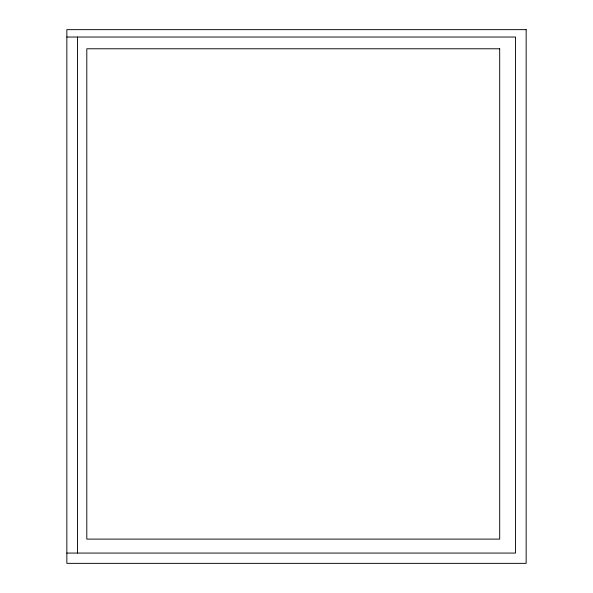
<?xml version="1.0" encoding="UTF-8"?>
<svg xmlns="http://www.w3.org/2000/svg" width="593" height="593" viewBox="0 0 593 593"><rect width="100%" height="100%" fill="white"/><g stroke="black" fill="none" stroke-linecap="round" stroke-linejoin="round"><path stroke-width="0.89" d="M66.846 37.033L515.517 37.033L515.517 553.069L66.846 553.069M77.461 37.033L77.461 553.069M526.154 29.65L66.846 29.65L66.846 563.35L526.154 563.35L526.154 29.65M499.691 48.774L86.8 48.774L86.8 539.104L499.691 539.104L499.691 48.774"/></g></svg>
